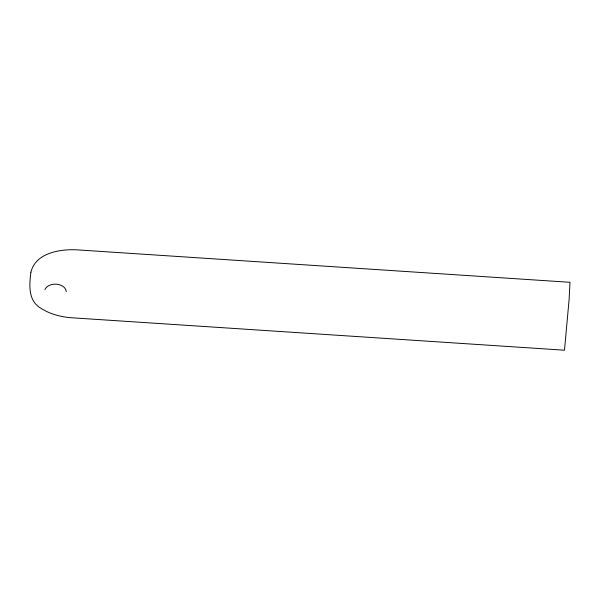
<?xml version="1.0" encoding="UTF-8"?>
<svg xmlns="http://www.w3.org/2000/svg" width="600" height="600" viewBox="0 0 600 600"><rect width="100%" height="100%" fill="white"/><g stroke="black" fill="none" stroke-linecap="round" stroke-linejoin="round"><path stroke-width="0.9" d="M44.94 289.575C48.495 281.565 65.227 282.548 66.3 291.743M30.907 272.235C29.28 285 27.922 300.825 40.95 308.295C49.838 314.025 60.188 316.77 70.642 317.7L564.487 350.205L569.092 299.67L570 282.3L76.155 249.795C59.347 249.112 35.483 253.042 30.907 272.235"/></g></svg>
